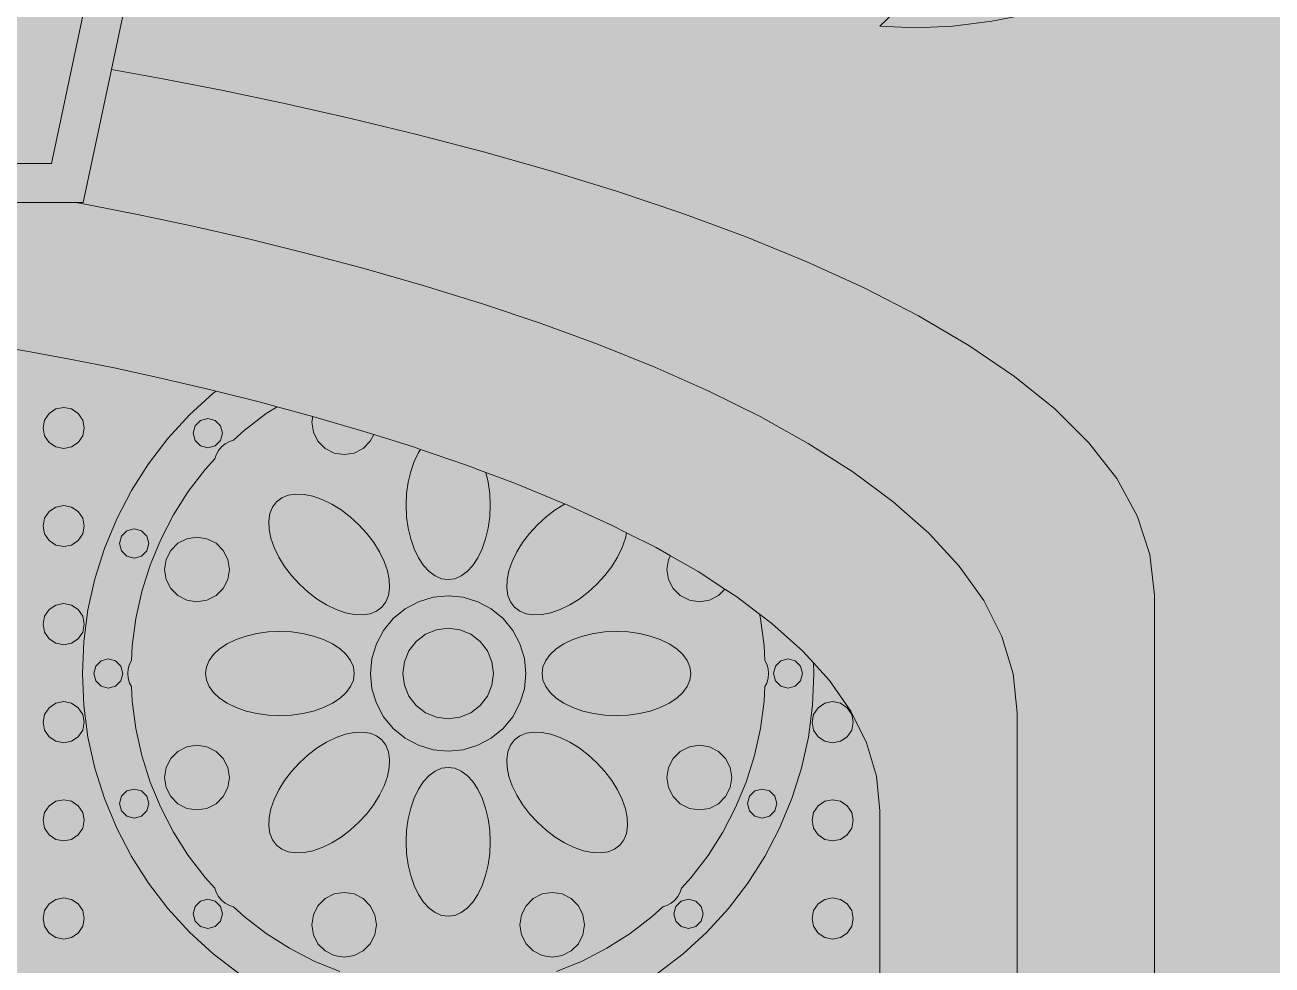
# Model space of a CAD drawing. Header units: millimetres. Extents: x -2412 to 16214, y -1176 to 12021.
# Drawn here: x 12113 to 13084, y 5086 to 5818 of the extents above; entities that cross this region are included whole.
import ezdxf

# ---------------------------------------------------------------- set-up
doc = ezdxf.new("R2010")
doc.units = ezdxf.units.MM
for name, color, linetype, lineweight, true_color in [('00_WHITE_BACKGROUND', 7, 'Continuous', 18, 0xffffff), ('02_CORNICES', 7, 'Continuous', 18, 0x000000), ('03_FRAMES_DOORS', 7, 'Continuous', 18, 0x000000), ('06_ORNAMENT', 7, 'Continuous', 18, 0x000000)]:
    doc.layers.add(name, color=color, linetype=linetype, lineweight=lineweight, true_color=true_color)

msp = doc.modelspace()

# ---------------------------------------------------------------- linework, layer by layer
at = {"layer": '00_WHITE_BACKGROUND', "lineweight": 18, "true_color": 0xffffff}
msp.add_solid([(-2412.2137, -1175.5725), (16213.7405, -1175.5725), (-2412.2137, 12015.2672), (16213.7405, 12015.2672)], dxfattribs=at)
at = {"layer": '02_CORNICES', "color": 7, "lineweight": 18, "true_color": 0x000000}
msp.add_lwpolyline([(12158.7786, 5679.3893), (12180.7176, 5782.9924), (12213.7405, 5938.9313), (12167.0076, 5938.9313), (12140.458, 5938.9313), (12116.0305, 5938.9313), (12088.5496, 5938.9313), (12061.0687, 5938.9313), (12033.5878, 5938.9313), (12006.1069, 5938.9313), (11981.6794, 5938.9313)], dxfattribs=at)
msp.add_lwpolyline([(11946.0763, 5908.3969), (11988.1069, 5709.9237), (12134.0305, 5709.9237), (12176.0611, 5908.3969)], close=True, dxfattribs=at)
at = {"layer": '03_FRAMES_DOORS', "color": 7, "lineweight": 18, "true_color": 0x000000}
for points in [[(12992.3664, 4473.2824), (12992.3664, 5374.0458), (12988.9466, 5405.4809), (12979.0229, 5435.6794), (12963.0382, 5464.6565), (12941.4962, 5492.3969), (12914.8244, 5518.916), (12883.5267, 5544.229), (12848.0458, 5568.3511), (12808.8702, 5591.2672), (12766.458, 5613.0076), (12721.2824, 5633.5573), (12673.8015, 5652.9313), (12624.5038, 5671.145), (12573.8473, 5688.1985), (12522.3053, 5704.1069), (12470.3359, 5718.8702), (12418.4122, 5732.5038), (12367.0076, 5744.9924), (12316.5954, 5756.3664), (12267.6336, 5766.6412), (12220.5954, 5775.8015), (12180.7176, 5782.9924)], [(11969.0992, 5679.3893), (12153.0382, 5679.3893)], [(12153.0382, 5679.3893), (12158.7786, 5679.3893)], [(12885.4962, 4473.2824), (12885.4962, 5282.4427), (12882.4733, 5312.7634), (12873.6794, 5341.8779), (12859.542, 5369.8168), (12840.458, 5396.5649), (12816.855, 5422.1374), (12789.145, 5446.5496), (12757.7405, 5469.8015), (12723.0534, 5491.9084), (12685.5115, 5512.8702), (12645.5115, 5532.687), (12603.4962, 5551.374), (12559.8473, 5568.9313), (12515.0076, 5585.374), (12469.374, 5600.7176), (12423.3588, 5614.9466), (12377.4046, 5628.0916), (12331.9084, 5640.1374), (12287.2672, 5651.1145), (12243.9237, 5661.0076), (12202.2901, 5669.8473), (12162.7634, 5677.6183), (12153.0382, 5679.3893)], [(12376.3969, 5501.6641), (12337.313, 5513.084), (12336.3969, 5513.3435), (12309.6183, 5520.5954), (12296.7939, 5524.0611), (12262.0611, 5532.7786), (12257.9542, 5533.8168), (12220.229, 5542.6107), (12183.9847, 5550.4733), (12149.5878, 5557.374), (12117.3893, 5563.3435), (12087.771, 5568.3969)], [(12421.2061, 5487.374), (12416.4427, 5489.0229), (12384.8702, 5498.9924)], [(12615.7252, 5404.5649), (12604.5649, 5410.9313), (12581.6031, 5422.5496), (12569.7557, 5428.5344), (12533.6031, 5444.9618), (12533.1756, 5445.145), (12495.1908, 5460.7634), (12472.1374, 5469.4046), (12456.1527, 5475.3893)], [(12667.4351, 5372.6565), (12658.1679, 5378.687), (12637.2366, 5392.3053)], [(12718.8855, 5330.2901), (12694.7634, 5351.9847), (12685.0992, 5359.2824)], [(12778.626, 4473.2824), (12778.626, 5206.1069), (12776, 5233.0534), (12768.3511, 5258.9466), (12756.0305, 5283.771), (12739.4198, 5307.542), (12727.0382, 5321.2519)]]:
    msp.add_lwpolyline(points, dxfattribs=at)
at = {"layer": '06_ORNAMENT', "color": 7, "lineweight": 18, "true_color": 0x000000}
for points in [[(13109.2519, 5951.7557), (13080.916, 5948.1679), (13051.313, 5943.0687), (13020.8397, 5936.4733), (12989.9389, 5928.4275), (12959.0229, 5918.9771), (12928.5496, 5908.1679), (12898.916, 5896.0305), (12870.5802, 5882.5954), (12843.9542, 5867.9237), (12819.4656, 5852.0305), (12797.542, 5834.9771), (12778.626, 5816.7939), (12806.3664, 5815.4046), (12835.5573, 5816.7481), (12865.8168, 5820.5802), (12896.7634, 5826.626), (12928.0153, 5834.6565), (12959.1908, 5844.3969), (12989.9237, 5855.6183), (13019.8168, 5868.0611), (13048.4885, 5881.4656), (13075.5725, 5895.5878), (13100.6718, 5910.1832)], [(12262.0611, 5532.7786), (12259.771, 5531.0382), (12241.4656, 5514.2595), (12224.687, 5495.9542), (12209.5725, 5476.2443), (12196.229, 5455.2977), (12184.7634, 5433.2824), (12175.2519, 5410.3359), (12167.7863, 5386.6565), (12162.4122, 5362.4122), (12159.1756, 5337.7863), (12158.0916, 5312.9771), (12159.1756, 5288.1679), (12162.4122, 5263.542), (12167.7863, 5239.2977), (12175.2519, 5215.6183), (12184.7634, 5192.6718), (12196.229, 5170.6412), (12209.5725, 5149.7099), (12224.687, 5130), (12241.4656, 5111.6947), (12259.771, 5094.916), (12279.4809, 5079.8015)], [(12309.6183, 5520.5954), (12301.145, 5515.2061), (12284.0611, 5502.0916), (12275.7405, 5494.458), (12272.6718, 5493.5115), (12269.313, 5491.7099), (12266.3969, 5489.3282), (12264.0153, 5486.4122), (12262.2137, 5483.0534), (12261.2672, 5479.9847), (12253.6336, 5471.6641), (12240.5191, 5454.5802), (12228.9466, 5436.4122), (12219.0076, 5417.313), (12210.7634, 5397.4046), (12204.2901, 5376.8702), (12199.6336, 5355.8473), (12196.8244, 5334.4885), (12196.3206, 5323.2061), (12194.8397, 5320.3664), (12193.7252, 5316.7176), (12193.3588, 5312.9771), (12193.7252, 5309.2366), (12194.8397, 5305.5878), (12196.3206, 5302.7481), (12196.8244, 5291.4656), (12199.6336, 5270.1069), (12204.2901, 5249.084), (12210.7634, 5228.5496), (12219.0076, 5208.6412), (12228.9466, 5189.542), (12240.5191, 5171.374), (12253.6336, 5154.2901), (12261.2672, 5145.9695), (12262.2137, 5142.9008), (12264.0153, 5139.542), (12266.3969, 5136.626), (12269.313, 5134.2443), (12272.6718, 5132.4427), (12275.7405, 5131.4962), (12284.0611, 5123.8626), (12301.145, 5110.7481), (12319.313, 5099.1756), (12338.4122, 5089.2366), (12358.3206, 5080.9924)], [(12337.313, 5513.084), (12336.5802, 5508.4733), (12337.8168, 5500.687), (12341.3893, 5493.6641), (12346.9618, 5488.0916), (12353.9847, 5484.5191), (12361.771, 5483.2824), (12369.5573, 5484.5191), (12376.5802, 5488.0916), (12382.1527, 5493.6641), (12384.8702, 5498.9924), (12376.3969, 5501.6641)], [(12456.1527, 5475.3893), (12421.2061, 5487.374), (12419.5878, 5484.9313), (12416.2595, 5478.0305), (12413.5725, 5470.2748), (12411.6031, 5461.8779), (12410.3969, 5453.0382), (12410, 5443.9695), (12410.3969, 5434.9008), (12411.6031, 5426.0611), (12413.5725, 5417.6641), (12416.2595, 5409.9084), (12419.5878, 5403.0076), (12423.4962, 5397.0992), (12427.8779, 5392.3511), (12432.626, 5388.8702), (12437.6183, 5386.7481), (12442.7481, 5386.0305), (12447.8779, 5386.7481), (12452.8702, 5388.8702), (12457.6183, 5392.3511), (12462, 5397.0992), (12465.9084, 5403.0076), (12469.2366, 5409.9084), (12471.9237, 5417.6641), (12473.8931, 5426.0611), (12475.0992, 5434.9008), (12475.4962, 5443.9695), (12475.0992, 5453.0382), (12473.8931, 5461.8779), (12472.1374, 5469.4046)], [(12533.6031, 5444.9618), (12533.3435, 5444.8397), (12526.0153, 5440.2901), (12518.916, 5434.8855), (12512.2137, 5428.7634), (12506.0916, 5422.0611), (12500.687, 5414.9618), (12496.1374, 5407.6336), (12492.5649, 5400.2595), (12490.0305, 5393.0076), (12488.6107, 5386.0763), (12488.3511, 5379.6183), (12489.2519, 5373.8015), (12491.2824, 5368.7634), (12494.4122, 5364.6412), (12498.5344, 5361.5115), (12503.5725, 5359.4809), (12509.3893, 5358.5802), (12515.8473, 5358.8397), (12522.7786, 5360.2595), (12530.0305, 5362.7939), (12537.4046, 5366.3664), (12544.7328, 5370.916), (12551.8321, 5376.3206), (12558.5344, 5382.4427), (12564.6565, 5389.145), (12570.0611, 5396.2443), (12574.6107, 5403.5725), (12578.1832, 5410.9466), (12580.7176, 5418.1985), (12581.6031, 5422.5496)], [(12637.2366, 5392.3053), (12615.7252, 5404.5649), (12614.2901, 5401.7405), (12613.0534, 5393.9542), (12614.2901, 5386.1679), (12617.8626, 5379.145), (12623.4351, 5373.5725), (12630.458, 5370), (12638.2443, 5368.7634), (12646.0305, 5370), (12653.0534, 5373.5725), (12658.1679, 5378.687)], [(12527.1756, 5080.9924), (12547.084, 5089.2366), (12566.1832, 5099.1756), (12584.3511, 5110.7481), (12601.4351, 5123.8626), (12609.7557, 5131.4962), (12612.8244, 5132.4427), (12616.1832, 5134.2443), (12619.0992, 5136.626), (12621.4809, 5139.542), (12623.2824, 5142.9008), (12624.229, 5145.9695), (12631.8626, 5154.2901), (12644.9771, 5171.374), (12656.5496, 5189.542), (12666.4885, 5208.6412), (12674.7328, 5228.5496), (12681.2061, 5249.084), (12685.8626, 5270.1069), (12688.6718, 5291.4656), (12689.1756, 5302.7481), (12690.6565, 5305.5878), (12691.771, 5309.2366), (12692.1374, 5312.9771), (12691.771, 5316.7176), (12690.6565, 5320.3664), (12689.1756, 5323.2061), (12688.6718, 5334.4885), (12685.8626, 5355.8473), (12685.0992, 5359.2824), (12667.4351, 5372.6565)], [(12606.0153, 5079.8015), (12625.7252, 5094.916), (12644.0305, 5111.6947), (12660.8092, 5130), (12675.9237, 5149.7099), (12689.2672, 5170.6412), (12700.7328, 5192.6718), (12710.2443, 5215.6183), (12717.7099, 5239.2977), (12723.084, 5263.542), (12726.3206, 5288.1679), (12727.4046, 5312.9771), (12727.0382, 5321.2519), (12718.8855, 5330.2901)]]:
    msp.add_lwpolyline(points, dxfattribs=at)
for points in [[(12127.4809, 5504.0763), (12128.7023, 5497.9389), (12132.1832, 5492.7328), (12137.374, 5489.2672), (12143.5115, 5488.0458), (12149.6489, 5489.2672), (12154.8397, 5492.7328), (12158.3206, 5497.9389), (12159.542, 5504.0763), (12158.3206, 5510.2137), (12154.8397, 5515.4046), (12149.6489, 5518.8855), (12143.5115, 5520.1069), (12137.374, 5518.8855), (12132.1832, 5515.4046), (12128.7023, 5510.2137)], [(12244.3817, 5500.0153), (12245.8931, 5494.3359), (12250.0458, 5490.1985), (12255.7099, 5488.6718), (12261.3893, 5490.1985), (12265.5267, 5494.3359), (12267.0534, 5500.0153), (12265.5267, 5505.6794), (12261.3893, 5509.8321), (12255.7099, 5511.3435), (12250.0458, 5509.8321), (12245.8931, 5505.6794)], [(12303.0992, 5431.5878), (12303.374, 5425.1298), (12304.7786, 5418.1985), (12307.313, 5410.9466), (12310.8855, 5403.5725), (12315.4351, 5396.2443), (12320.8397, 5389.145), (12326.9618, 5382.4427), (12333.6641, 5376.3206), (12340.7634, 5370.916), (12348.0916, 5366.3664), (12355.4656, 5362.7939), (12362.7176, 5360.2595), (12369.6489, 5358.8397), (12376.1069, 5358.5802), (12381.9237, 5359.4809), (12386.9618, 5361.5115), (12391.084, 5364.6412), (12394.2137, 5368.7634), (12396.2443, 5373.8015), (12397.145, 5379.6183), (12396.8855, 5386.0763), (12395.4656, 5393.0076), (12392.9313, 5400.2595), (12389.3588, 5407.6336), (12384.8092, 5414.9618), (12379.4046, 5422.0611), (12373.2824, 5428.7634), (12366.5802, 5434.8855), (12359.4809, 5440.2901), (12352.1527, 5444.8397), (12344.7786, 5448.4122), (12337.5267, 5450.9466), (12330.5954, 5452.3511), (12324.1374, 5452.626), (12318.3206, 5451.7252), (12313.2824, 5449.6947), (12309.1603, 5446.5649), (12306.0305, 5442.4427), (12304, 5437.4046)], [(12127.4809, 5427.7405), (12128.7023, 5421.6031), (12132.1832, 5416.3969), (12137.374, 5412.9313), (12143.5115, 5411.7099), (12149.6489, 5412.9313), (12154.8397, 5416.3969), (12158.3206, 5421.6031), (12159.542, 5427.7405), (12158.3206, 5433.8779), (12154.8397, 5439.0687), (12149.6489, 5442.5496), (12143.5115, 5443.771), (12137.374, 5442.5496), (12132.1832, 5439.0687), (12128.7023, 5433.8779)], [(12187.0382, 5414.1985), (12188.5649, 5408.5344), (12192.7176, 5404.3817), (12198.3817, 5402.855), (12204.0458, 5404.3817), (12208.1985, 5408.5344), (12209.7099, 5414.1985), (12208.1985, 5419.8626), (12204.0458, 5424.0153), (12198.3817, 5425.5267), (12192.7176, 5424.0153), (12188.5649, 5419.8626)], [(12222.0611, 5393.9542), (12223.2977, 5386.1679), (12226.8702, 5379.145), (12232.4427, 5373.5725), (12239.4656, 5370), (12247.2519, 5368.7634), (12255.0382, 5370), (12262.0611, 5373.5725), (12267.6336, 5379.145), (12271.2061, 5386.1679), (12272.4427, 5393.9542), (12271.2061, 5401.7405), (12267.6336, 5408.7634), (12262.0611, 5414.3359), (12255.0382, 5417.9084), (12247.2519, 5419.145), (12239.4656, 5417.9084), (12232.4427, 5414.3359), (12226.8702, 5408.7634), (12223.2977, 5401.7405)], [(12382.2901, 5312.9771), (12383.4504, 5301.1756), (12386.8855, 5289.8473), (12392.4733, 5279.3893), (12400, 5270.229), (12409.1603, 5262.7023), (12419.6183, 5257.1145), (12430.9466, 5253.6794), (12442.7481, 5252.5191), (12454.5496, 5253.6794), (12465.8779, 5257.1145), (12476.3359, 5262.7023), (12485.4962, 5270.229), (12493.0229, 5279.3893), (12498.6107, 5289.8473), (12502.0458, 5301.1756), (12503.2061, 5312.9771), (12502.0458, 5324.7786), (12498.6107, 5336.1069), (12493.0229, 5346.5649), (12485.4962, 5355.7252), (12476.3359, 5363.2519), (12465.8779, 5368.8397), (12454.5496, 5372.2748), (12442.7481, 5373.4351), (12430.9466, 5372.2748), (12419.6183, 5368.8397), (12409.1603, 5363.2519), (12400, 5355.7252), (12392.4733, 5346.5649), (12386.8855, 5336.1069), (12383.4504, 5324.7786)], [(12127.4809, 5351.4046), (12128.7023, 5345.2672), (12132.1832, 5340.0611), (12137.374, 5336.5954), (12143.5115, 5335.374), (12149.6489, 5336.5954), (12154.8397, 5340.0611), (12158.3206, 5345.2672), (12159.542, 5351.4046), (12158.3206, 5357.542), (12154.8397, 5362.7328), (12149.6489, 5366.2137), (12143.5115, 5367.4351), (12137.374, 5366.2137), (12132.1832, 5362.7328), (12128.7023, 5357.542)], [(12407.4809, 5312.9771), (12408.687, 5303.8473), (12412.1985, 5295.3435), (12417.8168, 5288.0458), (12425.1145, 5282.4275), (12433.6183, 5278.916), (12442.7481, 5277.7099), (12451.8779, 5278.916), (12460.3817, 5282.4275), (12467.6794, 5288.0458), (12473.2977, 5295.3435), (12476.8092, 5303.8473), (12478.0153, 5312.9771), (12476.8092, 5322.1069), (12473.2977, 5330.6107), (12467.6794, 5337.9084), (12460.3817, 5343.5267), (12451.8779, 5347.0382), (12442.7481, 5348.2443), (12433.6183, 5347.0382), (12425.1145, 5343.5267), (12417.8168, 5337.9084), (12412.1985, 5330.6107), (12408.687, 5322.1069)], [(12253.8168, 5312.9771), (12254.5344, 5307.8473), (12256.6565, 5302.855), (12260.1374, 5298.1069), (12264.8855, 5293.7252), (12270.7939, 5289.8168), (12277.6947, 5286.4885), (12285.4504, 5283.8015), (12293.8473, 5281.8321), (12302.687, 5280.626), (12311.7557, 5280.229), (12320.8244, 5280.626), (12329.6641, 5281.8321), (12338.0611, 5283.8015), (12345.8168, 5286.4885), (12352.7176, 5289.8168), (12358.626, 5293.7252), (12363.374, 5298.1069), (12366.855, 5302.855), (12368.9771, 5307.8473), (12369.6947, 5312.9771), (12368.9771, 5318.1069), (12366.855, 5323.0992), (12363.374, 5327.8473), (12358.626, 5332.229), (12352.7176, 5336.1374), (12345.8168, 5339.4656), (12338.0611, 5342.1527), (12329.6641, 5344.1221), (12320.8244, 5345.3282), (12311.7557, 5345.7252), (12302.687, 5345.3282), (12293.8473, 5344.1221), (12285.4504, 5342.1527), (12277.6947, 5339.4656), (12270.7939, 5336.1374), (12264.8855, 5332.229), (12260.1374, 5327.8473), (12256.6565, 5323.0992), (12254.5344, 5318.1069)], [(12515.8015, 5312.9771), (12516.5191, 5307.8473), (12518.6412, 5302.855), (12522.1221, 5298.1069), (12526.8702, 5293.7252), (12532.7786, 5289.8168), (12539.6794, 5286.4885), (12547.4351, 5283.8015), (12555.8321, 5281.8321), (12564.6718, 5280.626), (12573.7405, 5280.229), (12582.8092, 5280.626), (12591.6489, 5281.8321), (12600.0458, 5283.8015), (12607.8015, 5286.4885), (12614.7023, 5289.8168), (12620.6107, 5293.7252), (12625.3588, 5298.1069), (12628.8397, 5302.855), (12630.9618, 5307.8473), (12631.6794, 5312.9771), (12630.9618, 5318.1069), (12628.8397, 5323.0992), (12625.3588, 5327.8473), (12620.6107, 5332.229), (12614.7023, 5336.1374), (12607.8015, 5339.4656), (12600.0458, 5342.1527), (12591.6489, 5344.1221), (12582.8092, 5345.3282), (12573.7405, 5345.7252), (12564.6718, 5345.3282), (12555.8321, 5344.1221), (12547.4351, 5342.1527), (12539.6794, 5339.4656), (12532.7786, 5336.1374), (12526.8702, 5332.229), (12522.1221, 5327.8473), (12518.6412, 5323.0992), (12516.5191, 5318.1069)], [(12166.916, 5312.9771), (12168.4275, 5307.313), (12172.5802, 5303.1603), (12178.2443, 5301.6336), (12183.9084, 5303.1603), (12188.0611, 5307.313), (12189.5878, 5312.9771), (12188.0611, 5318.6412), (12183.9084, 5322.7939), (12178.2443, 5324.3053), (12172.5802, 5322.7939), (12168.4275, 5318.6412)], [(12695.9237, 5312.9771), (12697.4351, 5307.313), (12701.5878, 5303.1603), (12707.2519, 5301.6336), (12712.916, 5303.1603), (12717.0687, 5307.313), (12718.5954, 5312.9771), (12717.0687, 5318.6412), (12712.916, 5322.7939), (12707.2519, 5324.3053), (12701.5878, 5322.7939), (12697.4351, 5318.6412)], [(12127.4809, 5275.0687), (12128.7023, 5268.9313), (12132.1832, 5263.7252), (12137.374, 5260.2595), (12143.5115, 5259.0382), (12149.6489, 5260.2595), (12154.8397, 5263.7252), (12158.3206, 5268.9313), (12159.542, 5275.0687), (12158.3206, 5281.2061), (12154.8397, 5286.3969), (12149.6489, 5289.8779), (12143.5115, 5291.0992), (12137.374, 5289.8779), (12132.1832, 5286.3969), (12128.7023, 5281.2061)], [(12725.9542, 5275.0687), (12727.1756, 5268.9313), (12730.6565, 5263.7252), (12735.8473, 5260.2595), (12741.9847, 5259.0382), (12748.1221, 5260.2595), (12753.313, 5263.7252), (12756.7939, 5268.9313), (12758.0153, 5275.0687), (12756.7939, 5281.2061), (12753.313, 5286.3969), (12748.1221, 5289.8779), (12741.9847, 5291.0992), (12735.8473, 5289.8779), (12730.6565, 5286.3969), (12727.1756, 5281.2061)], [(12303.0992, 5194.3664), (12304, 5188.5496), (12306.0305, 5183.5115), (12309.1603, 5179.3893), (12313.2824, 5176.2595), (12318.3206, 5174.229), (12324.1374, 5173.3282), (12330.5954, 5173.6031), (12337.5267, 5175.0076), (12344.7786, 5177.542), (12352.1527, 5181.1145), (12359.4809, 5185.6641), (12366.5802, 5191.0687), (12373.2824, 5197.1908), (12379.4046, 5203.8931), (12384.8092, 5210.9924), (12389.3588, 5218.3206), (12392.9313, 5225.6947), (12395.4656, 5232.9466), (12396.8855, 5239.8779), (12397.145, 5246.3359), (12396.2443, 5252.1527), (12394.2137, 5257.1908), (12391.084, 5261.313), (12386.9618, 5264.4427), (12381.9237, 5266.4733), (12376.1069, 5267.374), (12369.6489, 5267.1145), (12362.7176, 5265.6947), (12355.4656, 5263.1603), (12348.0916, 5259.5878), (12340.7634, 5255.0382), (12333.6641, 5249.6336), (12326.9618, 5243.5115), (12320.8397, 5236.8092), (12315.4351, 5229.7099), (12310.8855, 5222.3817), (12307.313, 5215.0076), (12304.7786, 5207.7557), (12303.374, 5200.8244)], [(12488.3511, 5246.3359), (12488.6107, 5239.8779), (12490.0305, 5232.9466), (12492.5649, 5225.6947), (12496.1374, 5218.3206), (12500.687, 5210.9924), (12506.0916, 5203.8931), (12512.2137, 5197.1908), (12518.916, 5191.0687), (12526.0153, 5185.6641), (12533.3435, 5181.1145), (12540.7176, 5177.542), (12547.9695, 5175.0076), (12554.9008, 5173.6031), (12561.3588, 5173.3282), (12567.1756, 5174.229), (12572.2137, 5176.2595), (12576.3359, 5179.3893), (12579.4656, 5183.5115), (12581.4962, 5188.5496), (12582.3969, 5194.3664), (12582.1221, 5200.8244), (12580.7176, 5207.7557), (12578.1832, 5215.0076), (12574.6107, 5222.3817), (12570.0611, 5229.7099), (12564.6565, 5236.8092), (12558.5344, 5243.5115), (12551.8321, 5249.6336), (12544.7328, 5255.0382), (12537.4046, 5259.5878), (12530.0305, 5263.1603), (12522.7786, 5265.6947), (12515.8473, 5267.1145), (12509.3893, 5267.374), (12503.5725, 5266.4733), (12498.5344, 5264.4427), (12494.4122, 5261.313), (12491.2824, 5257.1908), (12489.2519, 5252.1527)], [(12222.0611, 5232), (12223.2977, 5224.2137), (12226.8702, 5217.1908), (12232.4427, 5211.6183), (12239.4656, 5208.0458), (12247.2519, 5206.8092), (12255.0382, 5208.0458), (12262.0611, 5211.6183), (12267.6336, 5217.1908), (12271.2061, 5224.2137), (12272.4427, 5232), (12271.2061, 5239.7863), (12267.6336, 5246.8092), (12262.0611, 5252.3817), (12255.0382, 5255.9542), (12247.2519, 5257.1908), (12239.4656, 5255.9542), (12232.4427, 5252.3817), (12226.8702, 5246.8092), (12223.2977, 5239.7863)], [(12613.0534, 5232), (12614.2901, 5224.2137), (12617.8626, 5217.1908), (12623.4351, 5211.6183), (12630.458, 5208.0458), (12638.2443, 5206.8092), (12646.0305, 5208.0458), (12653.0534, 5211.6183), (12658.626, 5217.1908), (12662.1985, 5224.2137), (12663.4351, 5232), (12662.1985, 5239.7863), (12658.626, 5246.8092), (12653.0534, 5252.3817), (12646.0305, 5255.9542), (12638.2443, 5257.1908), (12630.458, 5255.9542), (12623.4351, 5252.3817), (12617.8626, 5246.8092), (12614.2901, 5239.7863)], [(12410, 5181.9847), (12410.3969, 5172.916), (12411.6031, 5164.0763), (12413.5725, 5155.6794), (12416.2595, 5147.9237), (12419.5878, 5141.0229), (12423.4962, 5135.1145), (12427.8779, 5130.3664), (12432.626, 5126.8855), (12437.6183, 5124.7634), (12442.7481, 5124.0458), (12447.8779, 5124.7634), (12452.8702, 5126.8855), (12457.6183, 5130.3664), (12462, 5135.1145), (12465.9084, 5141.0229), (12469.2366, 5147.9237), (12471.9237, 5155.6794), (12473.8931, 5164.0763), (12475.0992, 5172.916), (12475.4962, 5181.9847), (12475.0992, 5191.0534), (12473.8931, 5199.8931), (12471.9237, 5208.2901), (12469.2366, 5216.0458), (12465.9084, 5222.9466), (12462, 5228.855), (12457.6183, 5233.6031), (12452.8702, 5237.084), (12447.8779, 5239.2061), (12442.7481, 5239.9237), (12437.6183, 5239.2061), (12432.626, 5237.084), (12427.8779, 5233.6031), (12423.4962, 5228.855), (12419.5878, 5222.9466), (12416.2595, 5216.0458), (12413.5725, 5208.2901), (12411.6031, 5199.8931), (12410.3969, 5191.0534)], [(12187.0382, 5211.7557), (12188.5649, 5206.0916), (12192.7176, 5201.9389), (12198.3817, 5200.4275), (12204.0458, 5201.9389), (12208.1985, 5206.0916), (12209.7099, 5211.7557), (12208.1985, 5217.4198), (12204.0458, 5221.5725), (12198.3817, 5223.0992), (12192.7176, 5221.5725), (12188.5649, 5217.4198)], [(12675.7863, 5211.7557), (12677.2977, 5206.0916), (12681.4504, 5201.9389), (12687.1145, 5200.4275), (12692.7786, 5201.9389), (12696.9313, 5206.0916), (12698.458, 5211.7557), (12696.9313, 5217.4198), (12692.7786, 5221.5725), (12687.1145, 5223.0992), (12681.4504, 5221.5725), (12677.2977, 5217.4198)], [(12127.4809, 5198.7328), (12128.7023, 5192.5954), (12132.1832, 5187.3893), (12137.374, 5183.9237), (12143.5115, 5182.7023), (12149.6489, 5183.9237), (12154.8397, 5187.3893), (12158.3206, 5192.5954), (12159.542, 5198.7328), (12158.3206, 5204.8702), (12154.8397, 5210.0611), (12149.6489, 5213.542), (12143.5115, 5214.7634), (12137.374, 5213.542), (12132.1832, 5210.0611), (12128.7023, 5204.8702)], [(12725.9542, 5198.7328), (12727.1756, 5192.5954), (12730.6565, 5187.3893), (12735.8473, 5183.9237), (12741.9847, 5182.7023), (12748.1221, 5183.9237), (12753.313, 5187.3893), (12756.7939, 5192.5954), (12758.0153, 5198.7328), (12756.7939, 5204.8702), (12753.313, 5210.0611), (12748.1221, 5213.542), (12741.9847, 5214.7634), (12735.8473, 5213.542), (12730.6565, 5210.0611), (12727.1756, 5204.8702)], [(12127.4809, 5122.3969), (12128.7023, 5116.2595), (12132.1832, 5111.0534), (12137.374, 5107.5878), (12143.5115, 5106.3664), (12149.6489, 5107.5878), (12154.8397, 5111.0534), (12158.3206, 5116.2595), (12159.542, 5122.3969), (12158.3206, 5128.5344), (12154.8397, 5133.7252), (12149.6489, 5137.2061), (12143.5115, 5138.4275), (12137.374, 5137.2061), (12132.1832, 5133.7252), (12128.7023, 5128.5344)], [(12244.3817, 5125.9389), (12245.8931, 5120.2748), (12250.0458, 5116.1221), (12255.7099, 5114.6107), (12261.3893, 5116.1221), (12265.5267, 5120.2748), (12267.0534, 5125.9389), (12265.5267, 5131.6183), (12261.3893, 5135.7557), (12255.7099, 5137.2824), (12250.0458, 5135.7557), (12245.8931, 5131.6183)], [(12336.5802, 5117.4809), (12337.8168, 5109.6947), (12341.3893, 5102.6718), (12346.9618, 5097.0992), (12353.9847, 5093.5267), (12361.771, 5092.2901), (12369.5573, 5093.5267), (12376.5802, 5097.0992), (12382.1527, 5102.6718), (12385.7252, 5109.6947), (12386.9618, 5117.4809), (12385.7252, 5125.2672), (12382.1527, 5132.2901), (12376.5802, 5137.8626), (12369.5573, 5141.4351), (12361.771, 5142.6718), (12353.9847, 5141.4351), (12346.9618, 5137.8626), (12341.3893, 5132.2901), (12337.8168, 5125.2672)], [(12498.5344, 5117.4809), (12499.771, 5109.6947), (12503.3435, 5102.6718), (12508.916, 5097.0992), (12515.9389, 5093.5267), (12523.7252, 5092.2901), (12531.5115, 5093.5267), (12538.5344, 5097.0992), (12544.1069, 5102.6718), (12547.6794, 5109.6947), (12548.916, 5117.4809), (12547.6794, 5125.2672), (12544.1069, 5132.2901), (12538.5344, 5137.8626), (12531.5115, 5141.4351), (12523.7252, 5142.6718), (12515.9389, 5141.4351), (12508.916, 5137.8626), (12503.3435, 5132.2901), (12499.771, 5125.2672)], [(12618.4427, 5125.9389), (12619.9695, 5120.2748), (12624.1069, 5116.1221), (12629.7863, 5114.6107), (12635.4504, 5116.1221), (12639.6031, 5120.2748), (12641.1145, 5125.9389), (12639.6031, 5131.6183), (12635.4504, 5135.7557), (12629.7863, 5137.2824), (12624.1069, 5135.7557), (12619.9695, 5131.6183)], [(12725.9542, 5122.3969), (12727.1756, 5116.2595), (12730.6565, 5111.0534), (12735.8473, 5107.5878), (12741.9847, 5106.3664), (12748.1221, 5107.5878), (12753.313, 5111.0534), (12756.7939, 5116.2595), (12758.0153, 5122.3969), (12756.7939, 5128.5344), (12753.313, 5133.7252), (12748.1221, 5137.2061), (12741.9847, 5138.4275), (12735.8473, 5137.2061), (12730.6565, 5133.7252), (12727.1756, 5128.5344)]]:
    msp.add_lwpolyline(points, close=True, dxfattribs=at)

doc.saveas('drawing.dxf')
